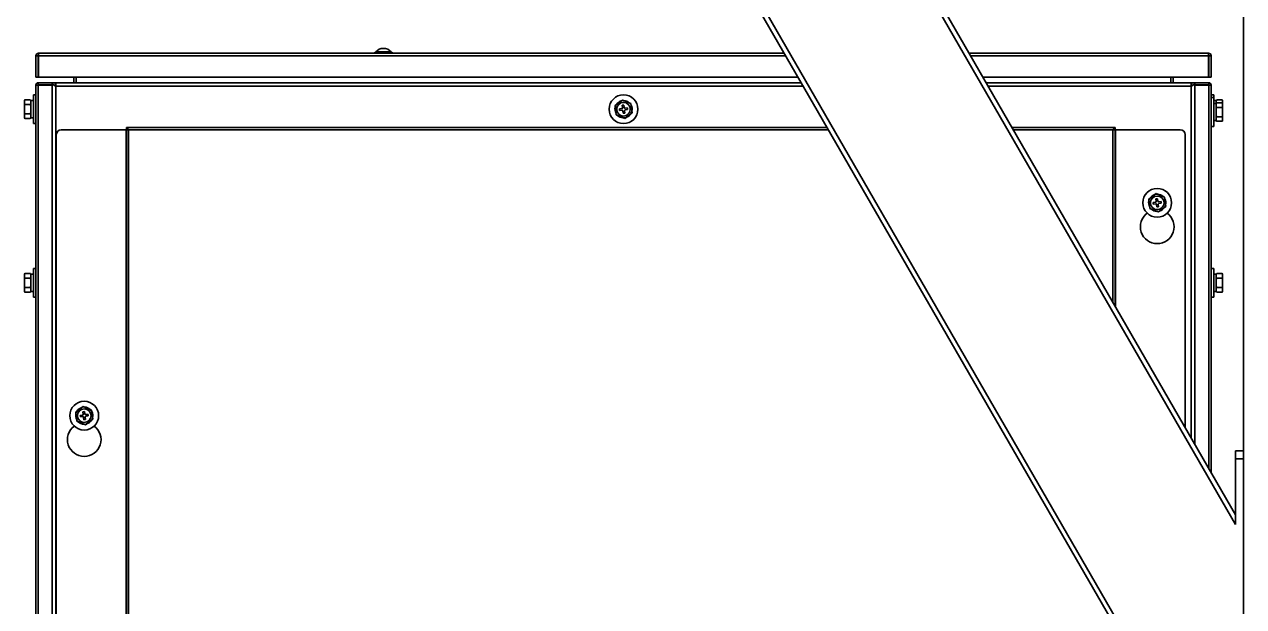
# Model space of a CAD drawing. Header units: millimetres. Extents: x 32496 to 166256, y 3504 to 23939.
# Drawn here: x 43488 to 44250, y 12668 to 13032 of the extents above; entities that cross this region are included whole.
import ezdxf

# ---------------------------------------------------------------- set-up
doc = ezdxf.new("R2010")
doc.units = ezdxf.units.MM
doc.layers.get('0').update_dxf_attribs({"lineweight": 35})

msp = doc.modelspace()

# ---------------------------------------------------------------- linework, layer by layer
at = {"linetype": 'Continuous'}
for p, q in [((44249.64, 13396.575), (44249.64, 12765.112)), ((44244.64, 12525.55), (43744.64, 13391.575)), ((44244.64, 12531.55), (43748.104, 13391.575)), ((44244.64, 12719.55), (43856.646, 13391.575)), ((44244.64, 12725.55), (43860.11, 13391.575)), ((43496.64, 12999.075), (43496.64, 13014.075)), ((43496.64, 13014.075), (43962.589, 13014.075)), ((43707.302, 13014.909), (43707.295, 13014.909)), ((43709.661, 13014.909), (43707.302, 13014.909)), ((43714.618, 13014.909), (43709.661, 13014.909)), ((43716.985, 13014.909), (43714.618, 13014.909)), ((44078.06, 13014.075), (44227.64, 13014.075)), ((44227.64, 12999.075), (44227.64, 13014.075)), ((43494.94, 13012.375), (43494.94, 12999.075)), ((43496.44, 13012.375), (43494.94, 13012.375)), ((43496.44, 13012.375), (43496.44, 12999.075)), ((43963.571, 13012.375), (43496.64, 13012.375)), ((44227.64, 13012.375), (44079.041, 13012.375)), ((44227.84, 12999.075), (44227.84, 13012.375)), ((44227.84, 13012.375), (44229.34, 13012.375)), ((44229.34, 12999.075), (44229.34, 13012.375)), ((43496.44, 12999.075), (43494.94, 12999.075)), ((43971.25, 12999.075), (43496.64, 12999.075)), ((43518.64, 12995.575), (43518.64, 12999.075)), ((43520.14, 12999.075), (43520.14, 12995.575)), ((44227.64, 12999.075), (44086.72, 12999.075)), ((44204.14, 12995.575), (44204.14, 12999.075)), ((44205.64, 12999.075), (44205.64, 12995.575)), ((44227.84, 12999.075), (44229.34, 12999.075)), ((43494.94, 12873.206), (43494.94, 12994.175)), ((43494.94, 12994.175), (43505.14, 12994.175)), ((43496.34, 12994.375), (43496.34, 12995.575)), ((43505.14, 12995.575), (43496.34, 12995.575)), ((43505.14, 12994.375), (43496.34, 12994.375)), ((43496.34, 12994.175), (43496.34, 11982.075)), ((43505.14, 12057.575), (43505.14, 12995.575)), ((43505.14, 12995.575), (43507.14, 12995.575)), ((43507.139, 12993.503), (43507.249, 12993.433)), ((43507.34, 12995.575), (43507.14, 12995.575)), ((43507.34, 12994.375), (43507.213, 12994.375)), ((43507.233, 12994.175), (43507.34, 12994.175)), ((43507.249, 12993.433), (43507.34, 12993.375)), ((43507.34, 12993.375), (43507.312, 12993.572)), ((43507.34, 12995.575), (43507.34, 12993.375)), ((43507.34, 12995.575), (43973.27, 12995.575)), ((43507.34, 12993.375), (43507.34, 12057.575)), ((43974.541, 12993.375), (43507.34, 12993.375)), ((44088.741, 12995.575), (44216.94, 12995.575)), ((44216.94, 12993.375), (44090.011, 12993.375)), ((44216.94, 12993.375), (44216.94, 12995.575)), ((44217.14, 12995.575), (44216.94, 12995.575)), ((44217.066, 12994.375), (44216.94, 12994.375)), ((44216.94, 12994.175), (44217.046, 12994.175)), ((44216.968, 12993.572), (44216.94, 12993.375)), ((44216.94, 12993.375), (44217.031, 12993.433)), ((44216.94, 12773.528), (44216.94, 12993.375)), ((44217.031, 12993.433), (44217.141, 12993.503)), ((44217.14, 12995.575), (44219.14, 12995.575)), ((44219.14, 12995.575), (44219.14, 12769.717)), ((44227.94, 12995.575), (44219.14, 12995.575)), ((44227.94, 12994.375), (44219.14, 12994.375)), ((44219.14, 12994.175), (44229.34, 12994.175)), ((44227.94, 12994.375), (44227.94, 12995.575)), ((44227.94, 12754.475), (44227.94, 12994.175)), ((44229.34, 12994.175), (44229.34, 12873.194)), ((43487.74, 12984.549), (43488.04, 12984.849)), ((43487.74, 12973.602), (43487.74, 12984.549)), ((43491.44, 12984.849), (43488.04, 12984.849)), ((43491.74, 12984.549), (43491.44, 12984.849)), ((43491.74, 12973.602), (43491.74, 12984.549)), ((43493.34, 12984.425), (43491.74, 12984.425)), ((43493.34, 12988.075), (43493.34, 12970.075)), ((43494.94, 12988.075), (43493.34, 12988.075)), ((43856.817, 12981.311), (43861.414, 12984.803)), ((43861.414, 12984.803), (43866.737, 12982.568)), ((44229.34, 12988.075), (44230.94, 12988.075)), ((44229.34, 12986.325), (44230.94, 12986.325)), ((44230.94, 12986.325), (44230.94, 12988.075)), ((44230.94, 12968.325), (44230.94, 12986.325)), ((44230.94, 12984.425), (44232.54, 12984.425)), ((44232.54, 12984.549), (44232.811, 12984.82)), ((44232.54, 12982.799), (44232.54, 12984.549)), ((44232.54, 12982.799), (44232.811, 12983.07)), ((44232.54, 12971.852), (44232.54, 12982.799)), ((44232.84, 12984.849), (44236.24, 12984.849)), ((44232.84, 12983.099), (44236.24, 12983.099)), ((44236.54, 12984.549), (44236.269, 12984.82)), ((44236.54, 12982.799), (44236.269, 12983.07)), ((44236.54, 12982.799), (44236.54, 12984.549)), ((44236.54, 12971.852), (44236.54, 12982.799)), ((43491.44, 12981.962), (43488.04, 12981.962)), ((43491.44, 12976.189), (43488.04, 12976.189)), ((43857.542, 12975.583), (43856.817, 12981.311)), ((43862.865, 12973.348), (43857.542, 12975.583)), ((43859.597, 12979.257), (43861.085, 12979.446)), ((43859.722, 12978.265), (43859.597, 12979.257)), ((43861.211, 12978.454), (43859.722, 12978.265)), ((43861.33, 12981.493), (43862.322, 12981.618)), ((43861.518, 12980.005), (43861.33, 12981.493)), ((43861.958, 12976.532), (43861.769, 12978.021)), ((43862.95, 12976.658), (43861.958, 12976.532)), ((43862.322, 12981.618), (43862.51, 12980.13)), ((43862.761, 12978.146), (43862.95, 12976.658)), ((43867.463, 12976.84), (43862.865, 12973.348)), ((43863.069, 12979.697), (43864.557, 12979.886)), ((43864.683, 12978.894), (43863.195, 12978.705)), ((43864.557, 12979.886), (43864.683, 12978.894)), ((43867.463, 12976.84), (43866.737, 12982.568)), ((44230.94, 12982.675), (44232.54, 12982.675)), ((44232.84, 12980.168), (44236.24, 12980.168)), ((43487.74, 12973.602), (43488.04, 12973.302)), ((43491.44, 12973.302), (43488.04, 12973.302)), ((43491.74, 12973.602), (43491.44, 12973.302)), ((43493.34, 12973.725), (43491.74, 12973.725)), ((43494.94, 12970.075), (43493.34, 12970.075)), ((43551.49, 12966.375), (43551.49, 12967.575)), ((43551.49, 12967.575), (43989.436, 12967.575)), ((44104.906, 12967.575), (44169.29, 12967.575)), ((44169.29, 12967.575), (44169.29, 12966.375)), ((44229.34, 12968.325), (44230.94, 12968.325)), ((44230.94, 12971.975), (44232.54, 12971.975)), ((44232.54, 12971.852), (44232.811, 12971.581)), ((44232.84, 12971.552), (44232.811, 12971.581)), ((44232.84, 12974.394), (44236.24, 12974.394)), ((44232.84, 12971.552), (44236.24, 12971.552)), ((44236.24, 12971.552), (44236.269, 12971.581)), ((44236.54, 12971.852), (44236.269, 12971.581)), ((43507.69, 12963.175), (43507.69, 12133.775)), ((43552.89, 12966.175), (43510.69, 12966.175)), ((43551.29, 12130.775), (43551.29, 12966.175)), ((43551.49, 12100.225), (43551.49, 12966.175)), ((43552.89, 12966.175), (43552.832, 12966.267)), ((43552.89, 12966.175), (43552.89, 12180.225)), ((43990.245, 12966.175), (43552.89, 12966.175)), ((44167.89, 12966.175), (44105.715, 12966.175)), ((44167.948, 12966.267), (44167.89, 12966.175)), ((44167.89, 12858.485), (44167.89, 12966.175)), ((44167.89, 12966.175), (44210.09, 12966.175)), ((44169.29, 12966.175), (44169.29, 12856.06)), ((44169.49, 12966.175), (44169.49, 12855.714)), ((44213.09, 12963.175), (44213.09, 12780.196)), ((44190.317, 12922.811), (44194.914, 12926.303)), ((44191.042, 12917.083), (44190.317, 12922.811)), ((44194.83, 12922.993), (44195.822, 12923.118)), ((44195.018, 12921.505), (44194.83, 12922.993)), ((44194.914, 12926.303), (44200.237, 12924.068)), ((44195.822, 12923.118), (44196.01, 12921.63)), ((44200.963, 12918.34), (44200.237, 12924.068)), ((44196.365, 12914.848), (44191.042, 12917.083)), ((44193.097, 12920.757), (44194.585, 12920.946)), ((44193.222, 12919.765), (44193.097, 12920.757)), ((44194.711, 12919.954), (44193.222, 12919.765)), ((44195.458, 12918.032), (44195.269, 12919.521)), ((44196.45, 12918.158), (44195.458, 12918.032)), ((44196.261, 12919.646), (44196.45, 12918.158)), ((44200.963, 12918.34), (44196.365, 12914.848)), ((44196.569, 12921.197), (44198.057, 12921.386)), ((44198.183, 12920.394), (44196.695, 12920.205)), ((44198.057, 12921.386), (44198.183, 12920.394)), ((43487.74, 12876.049), (43488.04, 12876.349)), ((43491.44, 12876.349), (43488.04, 12876.349)), ((43491.74, 12876.049), (43491.44, 12876.349)), ((43493.34, 12879.575), (43493.34, 12861.575)), ((43494.94, 12879.575), (43493.34, 12879.575)), ((44229.34, 12879.575), (44230.94, 12879.575)), ((44230.94, 12861.575), (44230.94, 12879.575)), ((44232.54, 12876.049), (44232.811, 12876.32)), ((44232.84, 12876.349), (44236.24, 12876.349)), ((44236.54, 12876.049), (44236.269, 12876.32)), ((43487.74, 12865.102), (43487.74, 12876.049)), ((43491.44, 12873.462), (43488.04, 12873.462)), ((43491.74, 12865.102), (43491.74, 12876.049)), ((43493.34, 12875.925), (43491.74, 12875.925)), ((43494.94, 12867.944), (43494.94, 12873.206)), ((44229.34, 12873.194), (44229.34, 12867.93)), ((44230.94, 12875.925), (44232.54, 12875.925)), ((44232.54, 12865.102), (44232.54, 12876.049)), ((44232.84, 12873.418), (44236.24, 12873.418)), ((44236.54, 12865.102), (44236.54, 12876.049)), ((43487.74, 12865.102), (43488.04, 12864.802)), ((43491.44, 12867.689), (43488.04, 12867.689)), ((43491.44, 12864.802), (43488.04, 12864.802)), ((43491.74, 12865.102), (43491.44, 12864.802)), ((43493.34, 12865.225), (43491.74, 12865.225)), ((43494.94, 12861.575), (43493.34, 12861.575)), ((43494.94, 12623.206), (43494.94, 12867.944)), ((44229.34, 12867.93), (44229.34, 12752.05)), ((44229.34, 12861.575), (44230.94, 12861.575)), ((44230.94, 12865.225), (44232.54, 12865.225)), ((44232.54, 12865.102), (44232.811, 12864.831)), ((44232.84, 12864.802), (44232.811, 12864.831)), ((44232.84, 12867.644), (44236.24, 12867.644)), ((44232.84, 12864.802), (44236.24, 12864.802)), ((44236.24, 12864.802), (44236.269, 12864.831)), ((44236.54, 12865.102), (44236.269, 12864.831)), ((43519.817, 12789.811), (43524.414, 12793.303)), ((43524.414, 12793.303), (43529.737, 12791.068)), ((43520.542, 12784.083), (43519.817, 12789.811)), ((43522.597, 12787.757), (43524.085, 12787.946)), ((43522.722, 12786.765), (43522.597, 12787.757)), ((43524.211, 12786.954), (43522.722, 12786.765)), ((43524.33, 12789.993), (43525.322, 12790.118)), ((43524.518, 12788.505), (43524.33, 12789.993)), ((43524.958, 12785.032), (43524.769, 12786.521)), ((43525.95, 12785.158), (43524.958, 12785.032)), ((43525.322, 12790.118), (43525.51, 12788.63)), ((43525.761, 12786.646), (43525.95, 12785.158)), ((43530.463, 12785.34), (43525.865, 12781.848)), ((43526.069, 12788.197), (43527.557, 12788.386)), ((43527.683, 12787.394), (43526.195, 12787.205)), ((43527.557, 12788.386), (43527.683, 12787.394)), ((43530.463, 12785.34), (43529.737, 12791.068)), ((43525.865, 12781.848), (43520.542, 12784.083)), ((44244.64, 12719.55), (44244.64, 12765.55)), ((44249.64, 12765.55), (44244.64, 12765.55)), ((44249.64, 12765.112), (44249.64, 12485.989)), ((44249.64, 12760.55), (44244.64, 12760.55))]:
    msp.add_line(p, q, dxfattribs=at)
for centre, radius in [((43862.14, 12979.075), 9), ((43862.14, 12979.075), 4.25), ((44195.64, 12920.575), 9), ((44195.64, 12920.575), 4.25), ((43525.14, 12787.575), 9), ((43525.14, 12787.575), 4.25)]:
    msp.add_circle(centre, radius, dxfattribs=at)
for centre, radius, start, end in [((43496.64, 13012.375), 1.7, 90, 180), ((43705.432, 13016.575), 2.5, 270, 318.189685), ((43712.14, 13010.575), 6.5, 41.810315, 138.189685), ((43718.848, 13016.575), 2.5, 221.810315, 270), ((44227.64, 13012.375), 1.7, 0, 90), ((43496.64, 13012.375), 0.2, 90, 180), ((44227.64, 13012.375), 0.2, 0, 90), ((43496.34, 12994.175), 1.4, 90, 180), ((43496.34, 12994.175), 0.2, 90, 180), ((44227.94, 12994.175), 1.4, 0, 90), ((44227.94, 12994.175), 0.2, 0, 90), ((43488.981, 12982.274), 3.556, 39.136441, 39.500776), ((43862.14, 12979.075), 5.35, 106.378744, 148.058131), ((43862.14, 12979.075), 5.474, 91.225991, 103.210885), ((43862.14, 12979.075), 5.35, 46.378744, 88.058131), ((43862.14, 12979.075), 5.474, 31.225991, 43.210885), ((44235.355, 12982.258), 3.607, 140.864103, 141.289719), ((44235.355, 12980.508), 3.607, 140.864103, 141.289719), ((44236.676, 12981.07), 5.384, 135.434774, 135.875446), ((44236.676, 12979.32), 5.384, 135.434774, 135.875446), ((44232.402, 12981.069), 5.386, 44.124568, 44.565238), ((44232.402, 12979.319), 5.386, 44.124568, 44.565238), ((44233.726, 12982.259), 3.606, 38.710278, 39.133907), ((44233.726, 12980.509), 3.606, 38.710278, 39.133907), ((43862.14, 12979.075), 5.35, 166.378744, 208.058131), ((43862.14, 12979.075), 5.474, 151.225991, 163.210885), ((43862.14, 12979.075), 5.474, 211.225991, 223.210885), ((43862.14, 12979.075), 5.35, 226.378744, 268.058131), ((43861.022, 12979.942), 0.5, 277.218438, 7.218438), ((43861.273, 12977.958), 0.5, 7.218438, 97.218438), ((43863.006, 12980.193), 0.5, 187.218438, 277.218438), ((43863.257, 12978.209), 0.5, 97.218438, 187.218438), ((43862.14, 12979.075), 5.35, 286.378744, 328.058131), ((43862.14, 12979.075), 5.35, 346.378744, 28.058131), ((43862.14, 12979.075), 5.474, 331.225991, 343.210885), ((43490.497, 12975.876), 3.555, 219.136448, 219.501324), ((43862.14, 12979.075), 5.474, 271.225991, 283.210885), ((43510.69, 12963.175), 3, 90, 180), ((43544.144, 12927.351), 39.797, 77.304832, 77.586809), ((43523.861, 12947.795), 34.358, 32.521418, 32.738115), ((44176.636, 12927.351), 39.797, 102.413191, 102.695168), ((44196.918, 12947.795), 34.358, 147.261885, 147.478582), ((44210.09, 12963.175), 3, 0, 90), ((44195.64, 12920.575), 5.35, 166.378744, 208.058131), ((44195.64, 12920.575), 5.474, 151.225991, 163.210885), ((44195.64, 12920.575), 5.35, 106.378744, 148.058131), ((44195.64, 12920.575), 5.474, 91.225991, 103.210885), ((44195.64, 12920.575), 5.35, 46.378744, 88.058131), ((44195.64, 12920.575), 5.474, 31.225991, 43.210885), ((44195.64, 12920.575), 5.35, 346.378744, 28.058131), ((44195.64, 12920.575), 5.474, 211.225991, 223.210885), ((44195.64, 12920.575), 5.35, 226.378744, 268.058131), ((44194.522, 12921.442), 0.5, 277.218438, 7.218438), ((44194.773, 12919.458), 0.5, 7.218438, 97.218438), ((44195.64, 12920.575), 5.474, 271.225991, 283.210885), ((44196.506, 12921.693), 0.5, 187.218438, 277.218438), ((44196.757, 12919.709), 0.5, 97.218438, 187.218438), ((44195.64, 12920.575), 5.35, 286.378744, 328.058131), ((44195.64, 12920.575), 5.474, 331.225991, 343.210885), ((44195.64, 12905.575), 10.5, 126.087642, 53.95647), ((44236.676, 12872.57), 5.384, 135.434774, 135.875446), ((44232.402, 12872.569), 5.386, 44.124568, 44.565238), ((43488.981, 12873.774), 3.556, 39.136441, 39.500776), ((44235.355, 12873.758), 3.607, 140.864103, 141.289719), ((44233.726, 12873.759), 3.606, 38.710278, 39.133907), ((43490.497, 12867.376), 3.555, 219.136448, 219.501324), ((43525.14, 12787.575), 5.35, 106.378744, 148.058131), ((43525.14, 12787.575), 5.474, 91.225991, 103.210885), ((43525.14, 12787.575), 5.35, 46.378744, 88.058131), ((43525.14, 12787.575), 5.35, 166.378744, 208.058131), ((43525.14, 12787.575), 5.474, 151.225991, 163.210885), ((43525.14, 12787.575), 5.474, 211.225991, 223.210885), ((43524.022, 12788.442), 0.5, 277.218438, 7.218438), ((43524.273, 12786.458), 0.5, 7.218438, 97.218438), ((43526.006, 12788.693), 0.5, 187.218438, 277.218438), ((43526.257, 12786.709), 0.5, 97.218438, 187.218438), ((43525.14, 12787.575), 5.35, 286.378744, 328.058131), ((43525.14, 12787.575), 5.474, 31.225991, 43.210885), ((43525.14, 12787.575), 5.35, 346.378744, 28.058131), ((43525.14, 12787.575), 5.474, 331.225991, 343.210885), ((43525.14, 12772.575), 10.5, 126.087642, 53.95647), ((43525.14, 12787.575), 5.35, 226.378744, 268.058131), ((43525.14, 12787.575), 5.474, 271.225991, 283.210885)]:
    msp.add_arc(centre, radius, start, end, dxfattribs=at)
for points, knots in [([(43505.14, 12995.575), (43505.14, 12995.488), (43505.167, 12995.306), (43505.285, 12995.042), (43505.472, 12994.783), (43505.821, 12994.422), (43506.384, 12993.991), (43506.876, 12993.671), (43507.139, 12993.503)], [0, 0, 0, 0, 0.0878452, 0.1824646, 0.288567, 0.4082324, 0.6861618, 1, 1, 1, 1]), ([(43507.312, 12993.572), (43507.265, 12993.905), (43507.176, 12994.57), (43507.14, 12995.241), (43507.14, 12995.575)], [0, 0, 0, 0, 0.5015713, 1, 1, 1, 1]), ([(44217.14, 12995.575), (44217.14, 12995.241), (44217.104, 12994.57), (44217.015, 12993.905), (44216.968, 12993.572)], [0, 0, 0, 0, 0.4984287, 1, 1, 1, 1]), ([(44217.141, 12993.503), (44217.403, 12993.671), (44217.896, 12993.991), (44218.459, 12994.422), (44218.807, 12994.783), (44218.994, 12995.042), (44219.112, 12995.306), (44219.14, 12995.488), (44219.14, 12995.575)], [0, 0, 0, 0, 0.3138382, 0.5917676, 0.711433, 0.8175354, 0.9121548, 1, 1, 1, 1]), ([(43488.04, 12984.849), (43488.013, 12984.822), (43487.909, 12984.716), (43487.81, 12984.605), (43487.74, 12984.519)], [0, 0, 0, 0, 0.2553532, 1, 1, 1, 1]), ([(43491.44, 12984.849), (43491.465, 12984.824), (43491.564, 12984.723), (43491.659, 12984.618), (43491.725, 12984.537)], [0, 0, 0, 0, 0.2550408, 1, 1, 1, 1]), ([(44232.557, 12984.535), (44232.576, 12984.559), (44232.658, 12984.656), (44232.744, 12984.75), (44232.811, 12984.819)], [0, 0, 0, 0, 0.2454974, 1, 1, 1, 1]), ([(44232.557, 12982.785), (44232.576, 12982.809), (44232.658, 12982.907), (44232.744, 12983), (44232.811, 12983.069)], [0, 0, 0, 0, 0.2454974, 1, 1, 1, 1]), ([(44236.523, 12984.535), (44236.503, 12984.559), (44236.422, 12984.656), (44236.336, 12984.75), (44236.269, 12984.819)], [0, 0, 0, 0, 0.2454956, 1, 1, 1, 1]), ([(44236.523, 12982.785), (44236.503, 12982.809), (44236.422, 12982.906), (44236.336, 12983), (44236.269, 12983.069)], [0, 0, 0, 0, 0.2454956, 1, 1, 1, 1]), ([(43487.74, 12982.292), (43487.763, 12982.264), (43487.858, 12982.15), (43487.96, 12982.042), (43488.04, 12981.962)], [0, 0, 0, 0, 0.2445585, 1, 1, 1, 1]), ([(43488.04, 12976.189), (43488.013, 12976.162), (43487.909, 12976.056), (43487.81, 12975.945), (43487.74, 12975.859)], [0, 0, 0, 0, 0.2553532, 1, 1, 1, 1]), ([(43491.74, 12982.292), (43491.717, 12982.264), (43491.621, 12982.15), (43491.519, 12982.042), (43491.44, 12981.962)], [0, 0, 0, 0, 0.2445585, 1, 1, 1, 1]), ([(43491.44, 12976.189), (43491.467, 12976.162), (43491.571, 12976.056), (43491.67, 12975.945), (43491.74, 12975.859)], [0, 0, 0, 0, 0.2553524, 1, 1, 1, 1]), ([(44232.84, 12980.168), (44232.813, 12980.195), (44232.709, 12980.303), (44232.61, 12980.416), (44232.54, 12980.503)], [0, 0, 0, 0, 0.2552107, 1, 1, 1, 1]), ([(44236.24, 12980.168), (44236.267, 12980.195), (44236.371, 12980.303), (44236.47, 12980.416), (44236.54, 12980.503)], [0, 0, 0, 0, 0.2552115, 1, 1, 1, 1]), ([(43487.754, 12973.614), (43487.776, 12973.588), (43487.867, 12973.48), (43487.964, 12973.377), (43488.04, 12973.302)], [0, 0, 0, 0, 0.2448781, 1, 1, 1, 1]), ([(43491.74, 12973.632), (43491.717, 12973.604), (43491.621, 12973.49), (43491.519, 12973.381), (43491.44, 12973.302)], [0, 0, 0, 0, 0.2445585, 1, 1, 1, 1]), ([(43552.762, 12966.376), (43552.659, 12966.536), (43552.463, 12966.833), (43552.197, 12967.172), (43551.976, 12967.379), (43551.816, 12967.489), (43551.655, 12967.559), (43551.543, 12967.575), (43551.49, 12967.575)], [0, 0, 0, 0, 0.3144738, 0.591172, 0.710176, 0.8160241, 0.9114572, 1, 1, 1, 1]), ([(44169.29, 12967.575), (44169.236, 12967.575), (44169.125, 12967.559), (44168.963, 12967.489), (44168.804, 12967.379), (44168.582, 12967.172), (44168.317, 12966.833), (44168.121, 12966.536), (44168.018, 12966.376)], [0, 0, 0, 0, 0.0885428, 0.1839759, 0.289824, 0.408828, 0.6855262, 1, 1, 1, 1]), ([(44232.54, 12974.07), (44232.563, 12974.097), (44232.658, 12974.21), (44232.76, 12974.316), (44232.84, 12974.394)], [0, 0, 0, 0, 0.2444076, 1, 1, 1, 1]), ([(44232.811, 12971.581), (44232.786, 12971.605), (44232.693, 12971.701), (44232.603, 12971.8), (44232.54, 12971.877)], [0, 0, 0, 0, 0.2550615, 1, 1, 1, 1]), ([(44236.54, 12974.07), (44236.517, 12974.097), (44236.421, 12974.21), (44236.319, 12974.316), (44236.24, 12974.394)], [0, 0, 0, 0, 0.2444076, 1, 1, 1, 1]), ([(44236.269, 12971.581), (44236.293, 12971.605), (44236.387, 12971.701), (44236.476, 12971.8), (44236.54, 12971.877)], [0, 0, 0, 0, 0.2550625, 1, 1, 1, 1]), ([(43551.49, 12966.375), (43551.692, 12966.375), (43552.099, 12966.343), (43552.498, 12966.262), (43552.699, 12966.218)], [0, 0, 0, 0, 0.4960388, 1, 1, 1, 1]), ([(44168.081, 12966.218), (44168.281, 12966.262), (44168.681, 12966.343), (44169.088, 12966.375), (44169.29, 12966.375)], [0, 0, 0, 0, 0.5039612, 1, 1, 1, 1]), ([(43488.04, 12876.349), (43488.013, 12876.322), (43487.909, 12876.216), (43487.81, 12876.105), (43487.74, 12876.019)], [0, 0, 0, 0, 0.2553532, 1, 1, 1, 1]), ([(43491.44, 12876.349), (43491.465, 12876.324), (43491.564, 12876.223), (43491.659, 12876.118), (43491.725, 12876.037)], [0, 0, 0, 0, 0.2550408, 1, 1, 1, 1]), ([(44232.557, 12876.035), (44232.576, 12876.059), (44232.658, 12876.156), (44232.744, 12876.25), (44232.811, 12876.319)], [0, 0, 0, 0, 0.2454974, 1, 1, 1, 1]), ([(44236.523, 12876.035), (44236.503, 12876.059), (44236.422, 12876.156), (44236.336, 12876.25), (44236.269, 12876.319)], [0, 0, 0, 0, 0.2454956, 1, 1, 1, 1]), ([(43487.74, 12873.792), (43487.763, 12873.764), (43487.858, 12873.65), (43487.96, 12873.542), (43488.04, 12873.462)], [0, 0, 0, 0, 0.2445585, 1, 1, 1, 1]), ([(43491.74, 12873.792), (43491.717, 12873.764), (43491.621, 12873.65), (43491.519, 12873.542), (43491.44, 12873.462)], [0, 0, 0, 0, 0.2445585, 1, 1, 1, 1]), ([(44232.84, 12873.418), (44232.813, 12873.445), (44232.709, 12873.553), (44232.61, 12873.666), (44232.54, 12873.753)], [0, 0, 0, 0, 0.2552107, 1, 1, 1, 1]), ([(44236.24, 12873.418), (44236.267, 12873.445), (44236.371, 12873.553), (44236.47, 12873.666), (44236.54, 12873.753)], [0, 0, 0, 0, 0.2552115, 1, 1, 1, 1]), ([(43488.04, 12867.689), (43488.013, 12867.662), (43487.909, 12867.556), (43487.81, 12867.445), (43487.74, 12867.359)], [0, 0, 0, 0, 0.2553532, 1, 1, 1, 1]), ([(43487.754, 12865.114), (43487.776, 12865.088), (43487.867, 12864.98), (43487.964, 12864.877), (43488.04, 12864.802)], [0, 0, 0, 0, 0.2448781, 1, 1, 1, 1]), ([(43491.44, 12867.689), (43491.467, 12867.662), (43491.571, 12867.556), (43491.67, 12867.445), (43491.74, 12867.359)], [0, 0, 0, 0, 0.2553524, 1, 1, 1, 1]), ([(43491.74, 12865.132), (43491.717, 12865.104), (43491.621, 12864.99), (43491.519, 12864.881), (43491.44, 12864.802)], [0, 0, 0, 0, 0.2445585, 1, 1, 1, 1]), ([(44232.54, 12867.32), (44232.563, 12867.347), (44232.658, 12867.46), (44232.76, 12867.566), (44232.84, 12867.644)], [0, 0, 0, 0, 0.2444076, 1, 1, 1, 1]), ([(44232.811, 12864.831), (44232.786, 12864.855), (44232.693, 12864.951), (44232.603, 12865.05), (44232.54, 12865.127)], [0, 0, 0, 0, 0.2550615, 1, 1, 1, 1]), ([(44236.54, 12867.32), (44236.517, 12867.347), (44236.421, 12867.46), (44236.319, 12867.566), (44236.24, 12867.644)], [0, 0, 0, 0, 0.2444076, 1, 1, 1, 1]), ([(44236.269, 12864.831), (44236.293, 12864.855), (44236.387, 12864.951), (44236.476, 12865.05), (44236.54, 12865.127)], [0, 0, 0, 0, 0.2550625, 1, 1, 1, 1])]:
    msp.add_open_spline(points, degree=3, knots=knots, dxfattribs=at)
for points in [[(43488.04, 12981.962), (43487.932, 12981.746), (43487.831, 12981.526), (43487.74, 12981.302)], [(43487.74, 12976.849), (43487.831, 12976.625), (43487.932, 12976.405), (43488.04, 12976.189)], [(43491.44, 12981.962), (43491.548, 12981.746), (43491.649, 12981.526), (43491.74, 12981.302)], [(43491.74, 12976.849), (43491.649, 12976.625), (43491.548, 12976.405), (43491.44, 12976.189)], [(44232.54, 12979.508), (44232.631, 12979.732), (44232.732, 12979.952), (44232.84, 12980.168)], [(44236.54, 12979.508), (44236.449, 12979.732), (44236.348, 12979.952), (44236.24, 12980.168)], [(44232.84, 12974.394), (44232.732, 12974.611), (44232.631, 12974.83), (44232.54, 12975.054)], [(44236.24, 12974.394), (44236.348, 12974.611), (44236.449, 12974.83), (44236.54, 12975.054)], [(43488.04, 12873.462), (43487.932, 12873.246), (43487.831, 12873.026), (43487.74, 12872.802)], [(43491.44, 12873.462), (43491.548, 12873.246), (43491.649, 12873.026), (43491.74, 12872.802)], [(44232.54, 12872.758), (44232.631, 12872.982), (44232.732, 12873.202), (44232.84, 12873.418)], [(44236.54, 12872.758), (44236.449, 12872.982), (44236.348, 12873.202), (44236.24, 12873.418)], [(43487.74, 12868.349), (43487.831, 12868.125), (43487.932, 12867.905), (43488.04, 12867.689)], [(43491.74, 12868.349), (43491.649, 12868.125), (43491.548, 12867.905), (43491.44, 12867.689)], [(44232.84, 12867.644), (44232.732, 12867.861), (44232.631, 12868.08), (44232.54, 12868.304)], [(44236.24, 12867.644), (44236.348, 12867.861), (44236.449, 12868.08), (44236.54, 12868.304)]]:
    msp.add_open_spline(points, degree=3, dxfattribs=at)

doc.saveas('drawing.dxf')
